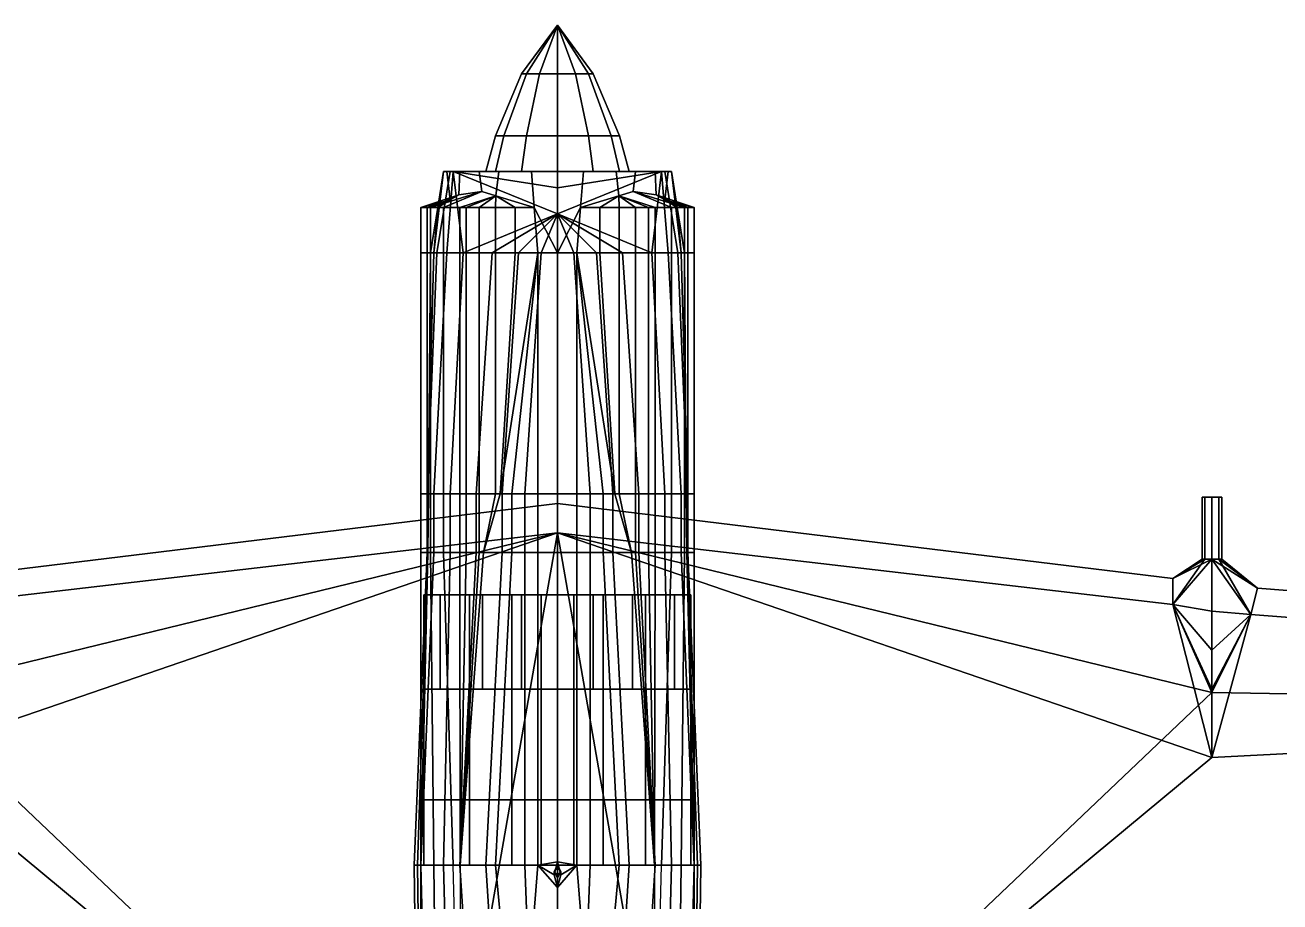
# Model space of a CAD drawing. Header units: millimetres. Extents: x -5.2 to 5.2, y -4.1 to 20.
# Drawn here: x -1.635 to 2.219, y 1.377 to 4.07 of the extents above; entities that cross this region are included whole.
import ezdxf

# ---------------------------------------------------------------- set-up
doc = ezdxf.new("R2010")
doc.units = ezdxf.units.MM
doc.header["$MEASUREMENT"] = 0
for name, color, linetype in [('h2', 6, 'Continuous'), ('propeller', 1, 'Continuous'), ('w1', 5, 'Continuous'), ('w2', 1, 'Continuous')]:
    doc.layers.add(name, color=color, linetype=linetype)

msp = doc.modelspace()

# ---------------------------------------------------------------- linework, layer by layer
for points in [[(-0.35, 3.62, -0.04), (-0.35, 3.62, -0.11), (-0.38, 3.37, -0.1), (-0.3676, 3.51, -0.0268)], [(-0.35, 3.62, -0.11), (-0.33, 3.62, -0.26), (-0.37, 3.37, -0.25), (-0.38, 3.37, -0.1)], [(-0.33, 3.62, -0.26), (-0.32, 3.62, -0.33), (-0.34, 3.37, -0.4), (-0.37, 3.37, -0.25)], [(-0.34, 3.62, 0.02), (-0.35, 3.62, -0.04), (-0.3676, 3.51, -0.0268), (-0.3296, 3.5329, 0.0409)], [(-0.22, 3.62, -0.01), (-0.1905, 3.62, -0.12), (-0.35, 3.62, -0.04), (-0.34, 3.62, 0.02)], [(-0.1905, 3.62, -0.12), (-0.1905, 3.62, -0.12), (-0.35, 3.62, -0.11), (-0.35, 3.62, -0.04)], [(-0.1905, 3.62, -0.12), (-0.11, 3.62, -0.2005), (-0.33, 3.62, -0.26), (-0.35, 3.62, -0.11)], [(-0.32, 3.62, -0.33), (-0.32, 3.62, -0.33), (-0.29, 3.37, -0.55), (-0.34, 3.37, -0.4)], [(-0.3, 3.62, 0.11), (-0.34, 3.62, 0.02), (-0.3296, 3.5329, 0.0409), (-0.3028, 3.549, 0.1015)], [(-0.1905, 3.62, 0.1), (-0.22, 3.62, -0.01), (-0.34, 3.62, 0.02), (-0.3, 3.62, 0.11)], [(-0.33, 3.62, -0.26), (-0.33, 3.62, -0.26), (-0.11, 3.62, -0.2005), (-0.32, 3.62, -0.33)], [(0, 3.62, -0.33), (0, 3.62, -0.33), (0, 3.57, -0.53), (-0.32, 3.62, -0.33)], [(0, 3.57, -0.53), (0, 3.57, -0.53), (0, 3.49, -0.65), (-0.32, 3.62, -0.33)], [(0, 3.49, -0.65), (0, 3.49, -0.65), (-0.29, 3.37, -0.55), (-0.32, 3.62, -0.33)], [(0, 3.62, -0.23), (0, 3.62, -0.23), (0, 3.62, -0.33), (-0.32, 3.62, -0.33)], [(-0.11, 3.62, -0.2005), (-0.11, 3.62, -0.2005), (0, 3.62, -0.23), (-0.32, 3.62, -0.33)], [(-0.24, 3.62, 0.16), (-0.3, 3.62, 0.11), (-0.3028, 3.549, 0.1015), (-0.2327, 3.5592, 0.1673)], [(-0.1905, 3.62, 0.1), (-0.1905, 3.62, 0.1), (-0.3, 3.62, 0.11), (-0.24, 3.62, 0.16)], [(-0.18, 3.62, 0.19), (-0.24, 3.62, 0.16), (-0.2327, 3.5592, 0.1673), (-0.1889, 3.5459, 0.19)], [(-0.11, 3.62, 0.1805), (-0.1905, 3.62, 0.1), (-0.24, 3.62, 0.16), (-0.18, 3.62, 0.19)], [(-0.08, 3.62, 0.21), (-0.18, 3.62, 0.19), (-0.1889, 3.5459, 0.19), (-0.0712, 3.51, 0.2276)], [(-0.08, 3.62, 0.21), (-0.11, 3.62, 0.1805), (-0.11, 3.62, 0.1805), (-0.18, 3.62, 0.19)], [(0, 3.62, 0.21), (-0.11, 3.62, 0.1805), (-0.11, 3.62, 0.1805), (-0.08, 3.62, 0.21)], [(0, 3.62, 0.21), (-0.08, 3.62, 0.21), (-0.0712, 3.51, 0.2276), (0, 3.37, 0.25)], [(-0.3028, 3.549, 0.1015), (-0.3028, 3.549, 0.1015), (-0.42, 3.51, 0.21), (-0.39, 3.51, 0.27)], [(-0.3296, 3.5329, 0.0409), (-0.3296, 3.5329, 0.0409), (-0.42, 3.51, 0.21), (-0.3028, 3.549, 0.1015)], [(-0.2327, 3.5592, 0.1673), (-0.2327, 3.5592, 0.1673), (-0.39, 3.51, 0.27), (-0.35, 3.51, 0.3)], [(-0.2327, 3.5592, 0.1673), (-0.2327, 3.5592, 0.1673), (-0.3028, 3.549, 0.1015), (-0.39, 3.51, 0.27)], [(-0.1889, 3.5459, 0.19), (-0.2327, 3.5592, 0.1673), (-0.35, 3.51, 0.3), (-0.3, 3.51, 0.32)], [(-0.28, 3.51, 0.32), (-0.1889, 3.5459, 0.19), (-0.3, 3.51, 0.32)], [(-0.24, 3.51, 0.31), (-0.1889, 3.5459, 0.19), (-0.28, 3.51, 0.32)], [(-0.19, 3.51, 0.29), (-0.1889, 3.5459, 0.19), (-0.24, 3.51, 0.31)], [(-0.13, 3.51, 0.27), (-0.1889, 3.5459, 0.19), (-0.19, 3.51, 0.29)], [(-0.0712, 3.51, 0.2276), (-0.1889, 3.5459, 0.19), (-0.13, 3.51, 0.27)], [(-0.3296, 3.5329, 0.0409), (-0.3296, 3.5329, 0.0409), (-0.4, 3.51, 0.08), (-0.42, 3.51, 0.14)], [(-0.3296, 3.5329, 0.0409), (-0.3296, 3.5329, 0.0409), (-0.42, 3.51, 0.14), (-0.42, 3.51, 0.21)], [(-0.39, 3.51, 0.27), (-0.42, 3.51, 0.21), (-0.42, 3.37, 0.21), (-0.39, 3.37, 0.27)], [(-0.42, 3.51, 0.21), (-0.42, 3.51, 0.14), (-0.42, 3.37, 0.14), (-0.42, 3.37, 0.21)], [(-0.42, 3.51, 0.14), (-0.4, 3.51, 0.08), (-0.4, 3.37, 0.08), (-0.42, 3.37, 0.14)], [(-0.3296, 3.5329, 0.0409), (-0.3296, 3.5329, 0.0409), (-0.3676, 3.51, -0.0268), (-0.4, 3.51, 0.08)], [(-0.4, 3.51, 0.08), (-0.3676, 3.51, -0.0268), (-0.39, 3.37, -0.01), (-0.4, 3.37, 0.08)], [(-0.35, 3.51, 0.3), (-0.39, 3.51, 0.27), (-0.39, 3.37, 0.27), (-0.35, 3.37, 0.3)], [(-0.3676, 3.51, -0.0268), (-0.3676, 3.51, -0.0268), (-0.38, 3.37, -0.1), (-0.39, 3.37, -0.01)], [(-0.3, 3.51, 0.32), (-0.35, 3.51, 0.3), (-0.35, 3.37, 0.3), (-0.3, 3.37, 0.32)], [(-0.28, 3.51, 0.32), (-0.3, 3.51, 0.32), (-0.3, 3.37, 0.32), (-0.28, 3.37, 0.32)], [(-0.24, 3.51, 0.31), (-0.28, 3.51, 0.32), (-0.28, 3.37, 0.32), (-0.24, 3.37, 0.31)], [(-0.19, 3.51, 0.29), (-0.24, 3.51, 0.31), (-0.24, 3.37, 0.31), (-0.19, 3.37, 0.29)], [(-0.13, 3.51, 0.27), (-0.19, 3.51, 0.29), (-0.19, 3.37, 0.29), (-0.13, 3.37, 0.27)], [(-0.0712, 3.51, 0.2276), (-0.13, 3.51, 0.27), (-0.13, 3.37, 0.27), (-0.06, 3.37, 0.25)], [(-0.0712, 3.51, 0.2276), (-0.0712, 3.51, 0.2276), (-0.06, 3.37, 0.25), (0, 3.37, 0.25)], [(0, 3.49, -0.65), (0, 3.49, -0.65), (-0.2, 3.37, -0.68), (-0.29, 3.37, -0.55)], [(0, 3.49, -0.65), (0, 3.49, -0.65), (-0.12, 3.37, -0.73), (-0.2, 3.37, -0.68)], [(0, 3.49, -0.65), (0, 3.49, -0.65), (-0.05, 3.37, -0.75), (-0.12, 3.37, -0.73)], [(0, 3.49, -0.65), (0, 3.49, -0.65), (0, 3.37, -0.75), (-0.05, 3.37, -0.75)], [(-0.39, 3.37, 0.27), (-0.42, 3.37, 0.21), (-0.42, 2.63, 0.21), (-0.39, 2.63, 0.27)], [(-0.42, 3.37, 0.21), (-0.42, 3.37, 0.14), (-0.42, 2.63, 0.14), (-0.42, 2.63, 0.21)], [(-0.42, 3.37, 0.14), (-0.4, 3.37, 0.08), (-0.4, 2.63, 0.08), (-0.42, 2.63, 0.14)], [(-0.39, 3.37, -0.01), (-0.38, 3.37, -0.1), (-0.4, 2.63, -0.01), (-0.3957, 2.63, 0.0414)], [(-0.38, 3.37, -0.1), (-0.37, 3.37, -0.25), (-0.4, 2.63, -0.25), (-0.4, 2.63, -0.01)], [(-0.37, 3.37, -0.25), (-0.34, 3.37, -0.4), (-0.38, 2.63, -0.43), (-0.4, 2.63, -0.25)], [(-0.4, 3.37, 0.08), (-0.39, 3.37, -0.01), (-0.3957, 2.63, 0.0414), (-0.4, 2.63, 0.08)], [(-0.35, 3.37, 0.3), (-0.39, 3.37, 0.27), (-0.39, 2.63, 0.27), (-0.35, 2.63, 0.3)], [(-0.34, 3.37, -0.4), (-0.29, 3.37, -0.55), (-0.33, 2.63, -0.6), (-0.38, 2.63, -0.43)], [(-0.3, 3.37, 0.32), (-0.35, 3.37, 0.3), (-0.35, 2.63, 0.3), (-0.3, 2.63, 0.32)], [(-0.29, 3.37, -0.55), (-0.2, 3.37, -0.68), (-0.25, 2.63, -0.72), (-0.33, 2.63, -0.6)], [(-0.28, 3.37, 0.32), (-0.3, 3.37, 0.32), (-0.3, 2.63, 0.32), (-0.28, 2.63, 0.32)], [(-0.24, 3.37, 0.31), (-0.28, 3.37, 0.32), (-0.28, 2.63, 0.32), (-0.24, 2.63, 0.31)], [(-0.2, 3.37, -0.68), (-0.12, 3.37, -0.73), (-0.17, 2.63, -0.79), (-0.25, 2.63, -0.72)], [(-0.19, 3.37, 0.29), (-0.24, 3.37, 0.31), (-0.24, 2.63, 0.31), (-0.19, 2.63, 0.29)], [(-0.13, 3.37, 0.27), (-0.19, 3.37, 0.29), (-0.19, 2.63, 0.29), (-0.1764, 2.63, 0.2855)], [(-0.06, 3.37, 0.25), (-0.06, 3.37, 0.25), (-0.1764, 2.63, 0.2855), (-0.14, 2.63, 0.3)], [(-0.06, 3.37, 0.25), (-0.13, 3.37, 0.27), (-0.1764, 2.63, 0.2855)], [(-0.12, 3.37, -0.73), (-0.05, 3.37, -0.75), (-0.1, 2.63, -0.82), (-0.17, 2.63, -0.79)], [(-0.06, 3.37, 0.25), (-0.06, 3.37, 0.25), (-0.14, 2.63, 0.3), (-0.06, 2.63, 0.31)], [(-0.05, 3.37, -0.75), (0, 3.37, -0.75), (0, 2.63, -0.83), (-0.1, 2.63, -0.82)], [(0, 3.37, 0.25), (-0.06, 3.37, 0.25), (-0.06, 2.63, 0.31), (0, 2.63, 0.31)], [(-0.39, 2.63, 0.27), (-0.42, 2.63, 0.21), (-0.42, 2.45, 0.21), (-0.39, 2.45, 0.27)], [(-0.42, 2.63, 0.21), (-0.42, 2.63, 0.14), (-0.42, 2.45, 0.14), (-0.42, 2.45, 0.21)], [(-0.42, 2.63, 0.14), (-0.4, 2.63, 0.08), (-0.4, 2.45, 0.08), (-0.42, 2.45, 0.14)], [(-0.4, 2.63, -0.25), (-0.38, 2.63, -0.43), (-0.38, 2.45, -0.39), (-0.4, 2.45, -0.21)], [(-0.3957, 2.63, 0.0414), (-0.4, 2.63, -0.01), (-0.4, 2.45, 0.03), (-0.3976, 2.45, 0.0586)], [(-0.4, 2.63, -0.01), (-0.4, 2.63, -0.25), (-0.4, 2.45, -0.21), (-0.4, 2.45, 0.03)], [(-0.4, 2.63, 0.08), (-0.3957, 2.63, 0.0414), (-0.3976, 2.45, 0.0586), (-0.4, 2.45, 0.08)], [(-0.35, 2.63, 0.3), (-0.39, 2.63, 0.27), (-0.39, 2.45, 0.27), (-0.35, 2.45, 0.3)], [(-0.38, 2.63, -0.43), (-0.33, 2.63, -0.6), (-0.33, 2.45, -0.56), (-0.38, 2.45, -0.39)], [(-0.3, 2.63, 0.32), (-0.35, 2.63, 0.3), (-0.35, 2.45, 0.3), (-0.3, 2.45, 0.32)], [(-0.33, 2.63, -0.6), (-0.25, 2.63, -0.72), (-0.25, 2.45, -0.68), (-0.33, 2.45, -0.56)], [(-0.28, 2.63, 0.32), (-0.3, 2.63, 0.32), (-0.3, 2.45, 0.32), (-0.28, 2.45, 0.32)], [(-0.24, 2.63, 0.31), (-0.28, 2.63, 0.32), (-0.28, 2.45, 0.32), (-0.24, 2.45, 0.31)], [(-0.25, 2.63, -0.72), (-0.17, 2.63, -0.79), (-0.17, 2.45, -0.75), (-0.25, 2.45, -0.68)], [(-0.19, 2.63, 0.29), (-0.24, 2.63, 0.31), (-0.24, 2.45, 0.31), (-0.2275, 2.45, 0.305)], [(-0.14, 2.63, 0.3), (-0.1764, 2.63, 0.2855), (-0.2275, 2.45, 0.305), (-0.14, 2.45, 0.34)], [(-0.1764, 2.63, 0.2855), (-0.19, 2.63, 0.29), (-0.2275, 2.45, 0.305)], [(-0.17, 2.63, -0.79), (-0.1, 2.63, -0.82), (-0.1, 2.45, -0.78), (-0.17, 2.45, -0.75)], [(-0.06, 2.63, 0.31), (-0.14, 2.63, 0.3), (-0.14, 2.45, 0.34), (-0.06, 2.45, 0.35)], [(-0.1, 2.63, -0.82), (0, 2.63, -0.83), (0, 2.45, -0.79), (-0.1, 2.45, -0.78)], [(0, 2.63, 0.31), (-0.06, 2.63, 0.31), (-0.06, 2.45, 0.35), (0, 2.45, 0.35)], [(-0.4, 2.45, -0.21), (-0.38, 2.45, -0.39), (-0.42, 1.49, -0.33), (-0.44, 1.49, -0.19)], [(-0.3976, 2.45, 0.0586), (-0.4, 2.45, 0.03), (-0.44, 1.49, -0.01), (-0.43, 1.49, 0.11)], [(-0.4, 2.45, 0.03), (-0.4, 2.45, -0.21), (-0.44, 1.49, -0.19), (-0.44, 1.49, -0.01)], [(-0.3976, 2.45, 0.0586), (-0.3976, 2.45, 0.0586), (-0.43, 1.49, 0.11), (-0.42, 1.49, 0.14)], [(-0.38, 2.45, -0.39), (-0.33, 2.45, -0.56), (-0.35, 1.49, -0.61), (-0.42, 1.49, -0.33)], [(-0.39, 2.45, 0.27), (-0.42, 2.45, 0.21), (-0.42, 1.49, 0.14), (-0.38, 1.49, 0.25)], [(-0.42, 2.45, 0.21), (-0.42, 2.45, 0.14), (-0.42, 1.49, 0.14)], [(-0.42, 2.45, 0.14), (-0.4, 2.45, 0.08), (-0.42, 1.49, 0.14)], [(-0.4, 2.45, 0.08), (-0.3976, 2.45, 0.0586), (-0.42, 1.49, 0.14)], [(-0.35, 2.45, 0.3), (-0.39, 2.45, 0.27), (-0.38, 1.49, 0.25), (-0.32, 1.49, 0.31)], [(-0.33, 2.45, -0.56), (-0.25, 2.45, -0.68), (-0.3, 1.49, -0.72), (-0.35, 1.49, -0.61)], [(-0.3, 2.45, 0.32), (-0.35, 2.45, 0.3), (-0.32, 1.49, 0.31), (-0.2983, 1.49, 0.32)], [(-0.25, 2.45, -0.68), (-0.17, 2.45, -0.75), (-0.22, 1.49, -0.83), (-0.3, 1.49, -0.72)], [(-0.28, 2.45, 0.32), (-0.3, 2.45, 0.32), (-0.2983, 1.49, 0.32)], [(-0.14, 2.45, 0.34), (-0.2275, 2.45, 0.305), (-0.2983, 1.49, 0.32), (-0.19, 1.49, 0.37)], [(-0.24, 2.45, 0.31), (-0.28, 2.45, 0.32), (-0.2983, 1.49, 0.32)], [(-0.2275, 2.45, 0.305), (-0.24, 2.45, 0.31), (-0.2983, 1.49, 0.32)], [(-0.17, 2.45, -0.75), (-0.1, 2.45, -0.78), (-0.1, 1.49, -0.92), (-0.22, 1.49, -0.83)], [(-0.06, 2.45, 0.35), (-0.14, 2.45, 0.34), (-0.19, 1.49, 0.37), (-0.06, 1.49, 0.4)], [(-0.1, 2.45, -0.78), (0, 2.45, -0.79), (0, 1.49, -0.94), (-0.1, 1.49, -0.92)], [(0, 2.45, 0.35), (-0.06, 2.45, 0.35), (-0.06, 1.49, 0.4), (0, 1.4997, 0.3995)], [(-0.36, 2.32, -0.92), (-0.23, 2.32, -0.97), (-0.27, 2.32, -1.01), (-0.41, 2.32, -0.95)], [(-0.36, 2.32, -0.68), (-0.36, 2.32, -0.92), (-0.41, 2.32, -0.95), (-0.41, 2.32, -0.68)], [(-0.41, 2.32, -0.68), (-0.41, 2.32, -0.95), (-0.41, 1.49, -0.95), (-0.41, 1.49, -0.68)], [(-0.41, 2.32, -0.95), (-0.41, 2.03, -0.98), (-0.41, 1.69, -0.97), (-0.41, 1.49, -0.95)], [(-0.41, 2.32, -0.95), (-0.27, 2.32, -1.01), (-0.27, 2.03, -1.04), (-0.41, 2.03, -0.98)], [(-0.36, 2.03, -0.95), (-0.23, 2.03, -1), (-0.23, 2.32, -0.97), (-0.36, 2.32, -0.92)], [(-0.36, 2.03, -0.71), (-0.36, 2.03, -0.95), (-0.36, 2.32, -0.92), (-0.36, 2.32, -0.68)], [(-0.23, 2.32, -0.97), (-0.11, 2.32, -1), (-0.14, 2.32, -1.04), (-0.27, 2.32, -1.01)], [(-0.27, 2.32, -1.01), (-0.14, 2.32, -1.04), (-0.14, 2.03, -1.07), (-0.27, 2.03, -1.04)], [(-0.23, 2.03, -1), (-0.11, 2.03, -1.03), (-0.11, 2.32, -1), (-0.23, 2.32, -0.97)], [(-0.11, 2.32, -1), (-0.11, 2.32, -1), (-0.05, 2.32, -1.05), (-0.14, 2.32, -1.04)], [(-0.14, 2.32, -1.04), (-0.05, 2.32, -1.05), (-0.05, 2.03, -1.08), (-0.14, 2.03, -1.07)], [(-0.11, 2.32, -1), (0, 2.32, -1), (0, 2.32, -1.05), (-0.05, 2.32, -1.05)], [(-0.11, 2.03, -1.03), (0, 2.03, -1.03), (0, 2.32, -1), (-0.11, 2.32, -1)], [(-0.05, 2.32, -1.05), (0, 2.32, -1.05), (0, 2.03, -1.08), (-0.05, 2.03, -1.08)], [(-0.41, 2.03, -0.98), (-0.27, 2.03, -1.04), (-0.27, 1.69, -1.03), (-0.41, 1.69, -0.97)], [(0, 2.03, -0.79), (-0.23, 2.03, -1), (-0.36, 2.03, -0.95), (-0.36, 2.03, -0.71)], [(-0.27, 2.03, -1.04), (-0.14, 2.03, -1.07), (-0.14, 1.69, -1.06), (-0.27, 1.69, -1.03)], [(0, 2.03, -1.03), (-0.11, 2.03, -1.03), (-0.23, 2.03, -1), (0, 2.03, -0.79)], [(-0.14, 2.03, -1.07), (-0.05, 2.03, -1.08), (-0.05, 1.69, -1.07), (-0.14, 1.69, -1.06)], [(-0.05, 2.03, -1.08), (0, 2.03, -1.08), (0, 1.69, -1.07), (-0.05, 1.69, -1.07)], [(-0.41, 1.69, -0.97), (-0.27, 1.69, -1.03), (-0.27, 1.49, -1.01), (-0.41, 1.49, -0.95)], [(-0.27, 1.69, -1.03), (-0.14, 1.69, -1.06), (-0.14, 1.49, -1.04), (-0.27, 1.49, -1.01)], [(-0.14, 1.69, -1.06), (-0.05, 1.69, -1.07), (-0.05, 1.49, -1.05), (-0.14, 1.49, -1.04)], [(-0.05, 1.69, -1.07), (0, 1.69, -1.07), (0, 1.49, -1.05), (-0.05, 1.49, -1.05)], [(-0.43, 1.49, 0.11), (-0.44, 1.49, -0.01), (-0.43, 0.71, -0.01), (-0.42, 0.71, 0.11)], [(-0.44, 1.49, -0.19), (-0.42, 1.49, -0.33), (-0.4, 0.71, -0.42), (-0.43, 0.71, -0.16)], [(-0.44, 1.49, -0.01), (-0.44, 1.49, -0.19), (-0.43, 0.71, -0.16), (-0.43, 0.71, -0.01)], [(-0.42, 1.49, 0.14), (-0.43, 1.49, 0.11), (-0.42, 0.71, 0.11)], [(-0.42, 1.49, -0.33), (-0.35, 1.49, -0.61), (-0.33, 0.71, -0.64), (-0.4, 0.71, -0.42)], [(-0.38, 1.49, 0.25), (-0.42, 1.49, 0.14), (-0.42, 0.71, 0.11), (-0.37, 0.71, 0.25)], [(-0.41, 1.49, -0.68), (-0.41, 1.49, -0.95), (-0.27, 1.49, -1.01), (0, 1.49, -0.78)], [(-0.32, 1.49, 0.31), (-0.38, 1.49, 0.25), (-0.37, 0.71, 0.25), (-0.3, 0.71, 0.34)], [(-0.35, 1.49, -0.61), (-0.3, 1.49, -0.72), (-0.25, 0.71, -0.78), (-0.33, 0.71, -0.64)], [(-0.3, 1.49, -0.72), (-0.22, 1.49, -0.83), (-0.17, 0.71, -0.87), (-0.25, 0.71, -0.78)], [(-0.19, 1.49, 0.37), (-0.2983, 1.49, 0.32), (-0.3, 0.71, 0.34), (-0.12, 0.74, 0.45)], [(0, 1.49, -0.78), (-0.27, 1.49, -1.01), (-0.14, 1.49, -1.04), (-0.05, 1.49, -1.05)], [(-0.22, 1.49, -0.83), (-0.1, 1.49, -0.92), (-0.07, 0.71, -0.93), (-0.17, 0.71, -0.87)], [(-0.06, 1.49, 0.4), (-0.19, 1.49, 0.37), (-0.12, 0.74, 0.45)], [(0, 1.4212, 0.4046), (-0.06, 1.49, 0.4), (-0.12, 0.74, 0.45), (0, 0.74, 0.45)], [(-0.1, 1.49, -0.92), (0, 1.49, -0.94), (0, 0.71, -0.94), (-0.07, 0.71, -0.93)], [(0, 1.4997, 0.3995), (-0.06, 1.49, 0.4), (-0.01, 1.46, 0.402)], [(-0.06, 1.49, 0.4), (0, 1.4212, 0.4046), (-0.01, 1.46, 0.402)], [(0, 1.49, -0.78), (-0.05, 1.49, -1.05), (0, 1.49, -1.05)], [(0, 1.4997, 0.3995), (-0.01, 1.46, 0.402), (-0.01, 1.47, 1.27), (0, 1.49, 1.27)], [(0, 1.49, 1.27), (-0.01, 1.47, 1.27), (0, 1.48, 1.28)], [(0, 1.48, 1.28), (-0.01, 1.47, 1.27), (0, 1.46, 1.28)], [(-0.01, 1.46, 0.402), (0, 1.4212, 0.4046), (0, 1.45, 1.27), (-0.01, 1.47, 1.27)], [(0, 1.46, 1.28), (-0.01, 1.47, 1.27), (0, 1.45, 1.27)]]:
    msp.add_3dface(points)
at = {"layer": 'h2'}
for points in [[(0, 3.49, -0.65), (0, 3.49, -0.65), (0.29, 3.37, -0.55), (0.32, 3.62, -0.33)], [(0, 3.57, -0.53), (0, 3.57, -0.53), (0, 3.49, -0.65), (0.32, 3.62, -0.33)], [(0.11, 3.62, -0.2005), (0.11, 3.62, -0.2005), (0, 3.62, -0.23), (0.32, 3.62, -0.33)], [(0, 3.62, -0.23), (0, 3.62, -0.23), (0, 3.62, -0.33), (0.32, 3.62, -0.33)], [(0, 3.62, -0.33), (0, 3.62, -0.33), (0, 3.57, -0.53), (0.32, 3.62, -0.33)], [(0, 3.62, 0.21), (0.11, 3.62, 0.1805), (0.11, 3.62, 0.1805), (0.08, 3.62, 0.21)], [(0, 3.62, 0.21), (0.08, 3.62, 0.21), (0.0712, 3.51, 0.2276), (0, 3.37, 0.25)], [(0.08, 3.62, 0.21), (0.18, 3.62, 0.19), (0.1889, 3.5459, 0.19), (0.0712, 3.51, 0.2276)], [(0.08, 3.62, 0.21), (0.11, 3.62, 0.1805), (0.11, 3.62, 0.1805), (0.18, 3.62, 0.19)], [(0.33, 3.62, -0.26), (0.33, 3.62, -0.26), (0.11, 3.62, -0.2005), (0.32, 3.62, -0.33)], [(0.1905, 3.62, -0.12), (0.11, 3.62, -0.2005), (0.33, 3.62, -0.26), (0.35, 3.62, -0.11)], [(0.11, 3.62, 0.1805), (0.1905, 3.62, 0.1), (0.24, 3.62, 0.16), (0.18, 3.62, 0.19)], [(0.18, 3.62, 0.19), (0.24, 3.62, 0.16), (0.2327, 3.5592, 0.1673), (0.1889, 3.5459, 0.19)], [(0.1905, 3.62, -0.12), (0.1905, 3.62, -0.12), (0.35, 3.62, -0.11), (0.35, 3.62, -0.04)], [(0.22, 3.62, -0.01), (0.1905, 3.62, -0.12), (0.35, 3.62, -0.04), (0.34, 3.62, 0.02)], [(0.1905, 3.62, 0.1), (0.22, 3.62, -0.01), (0.34, 3.62, 0.02), (0.3, 3.62, 0.11)], [(0.1905, 3.62, 0.1), (0.1905, 3.62, 0.1), (0.3, 3.62, 0.11), (0.24, 3.62, 0.16)], [(0.24, 3.62, 0.16), (0.3, 3.62, 0.11), (0.3028, 3.549, 0.1015), (0.2327, 3.5592, 0.1673)], [(0.32, 3.62, -0.33), (0.32, 3.62, -0.33), (0.29, 3.37, -0.55), (0.34, 3.37, -0.4)], [(0.3, 3.62, 0.11), (0.34, 3.62, 0.02), (0.3296, 3.5329, 0.0409), (0.3028, 3.549, 0.1015)], [(0.33, 3.62, -0.26), (0.32, 3.62, -0.33), (0.34, 3.37, -0.4), (0.37, 3.37, -0.25)], [(0.34, 3.62, 0.02), (0.35, 3.62, -0.04), (0.3676, 3.51, -0.0268), (0.3296, 3.5329, 0.0409)], [(0.35, 3.62, -0.11), (0.33, 3.62, -0.26), (0.37, 3.37, -0.25), (0.38, 3.37, -0.1)], [(0.35, 3.62, -0.04), (0.35, 3.62, -0.11), (0.38, 3.37, -0.1), (0.3676, 3.51, -0.0268)], [(0.0712, 3.51, 0.2276), (0.1889, 3.5459, 0.19), (0.13, 3.51, 0.27)], [(0.13, 3.51, 0.27), (0.1889, 3.5459, 0.19), (0.19, 3.51, 0.29)], [(0.1889, 3.5459, 0.19), (0.2327, 3.5592, 0.1673), (0.35, 3.51, 0.3), (0.3, 3.51, 0.32)], [(0.28, 3.51, 0.32), (0.1889, 3.5459, 0.19), (0.3, 3.51, 0.32)], [(0.24, 3.51, 0.31), (0.1889, 3.5459, 0.19), (0.28, 3.51, 0.32)], [(0.19, 3.51, 0.29), (0.1889, 3.5459, 0.19), (0.24, 3.51, 0.31)], [(0.2327, 3.5592, 0.1673), (0.2327, 3.5592, 0.1673), (0.3028, 3.549, 0.1015), (0.39, 3.51, 0.27)], [(0.2327, 3.5592, 0.1673), (0.2327, 3.5592, 0.1673), (0.39, 3.51, 0.27), (0.35, 3.51, 0.3)], [(0.3296, 3.5329, 0.0409), (0.3296, 3.5329, 0.0409), (0.42, 3.51, 0.21), (0.3028, 3.549, 0.1015)], [(0.3028, 3.549, 0.1015), (0.3028, 3.549, 0.1015), (0.42, 3.51, 0.21), (0.39, 3.51, 0.27)], [(0.0712, 3.51, 0.2276), (0.0712, 3.51, 0.2276), (0.06, 3.37, 0.25), (0, 3.37, 0.25)], [(0.0712, 3.51, 0.2276), (0.13, 3.51, 0.27), (0.13, 3.37, 0.27), (0.06, 3.37, 0.25)], [(0.13, 3.51, 0.27), (0.19, 3.51, 0.29), (0.19, 3.37, 0.29), (0.13, 3.37, 0.27)], [(0.19, 3.51, 0.29), (0.24, 3.51, 0.31), (0.24, 3.37, 0.31), (0.19, 3.37, 0.29)], [(0.24, 3.51, 0.31), (0.28, 3.51, 0.32), (0.28, 3.37, 0.32), (0.24, 3.37, 0.31)], [(0.28, 3.51, 0.32), (0.3, 3.51, 0.32), (0.3, 3.37, 0.32), (0.28, 3.37, 0.32)], [(0.3, 3.51, 0.32), (0.35, 3.51, 0.3), (0.35, 3.37, 0.3), (0.3, 3.37, 0.32)], [(0.3296, 3.5329, 0.0409), (0.3296, 3.5329, 0.0409), (0.42, 3.51, 0.14), (0.42, 3.51, 0.21)], [(0.3296, 3.5329, 0.0409), (0.3296, 3.5329, 0.0409), (0.4, 3.51, 0.08), (0.42, 3.51, 0.14)], [(0.3296, 3.5329, 0.0409), (0.3296, 3.5329, 0.0409), (0.3676, 3.51, -0.0268), (0.4, 3.51, 0.08)], [(0.35, 3.51, 0.3), (0.39, 3.51, 0.27), (0.39, 3.37, 0.27), (0.35, 3.37, 0.3)], [(0.3676, 3.51, -0.0268), (0.3676, 3.51, -0.0268), (0.38, 3.37, -0.1), (0.39, 3.37, -0.01)], [(0.4, 3.51, 0.08), (0.3676, 3.51, -0.0268), (0.39, 3.37, -0.01), (0.4, 3.37, 0.08)], [(0.39, 3.51, 0.27), (0.42, 3.51, 0.21), (0.42, 3.37, 0.21), (0.39, 3.37, 0.27)], [(0.42, 3.51, 0.14), (0.4, 3.51, 0.08), (0.4, 3.37, 0.08), (0.42, 3.37, 0.14)], [(0.42, 3.51, 0.21), (0.42, 3.51, 0.14), (0.42, 3.37, 0.14), (0.42, 3.37, 0.21)], [(0, 3.49, -0.65), (0, 3.49, -0.65), (0.2, 3.37, -0.68), (0.29, 3.37, -0.55)], [(0, 3.49, -0.65), (0, 3.49, -0.65), (0.12, 3.37, -0.73), (0.2, 3.37, -0.68)], [(0, 3.49, -0.65), (0, 3.49, -0.65), (0.05, 3.37, -0.75), (0.12, 3.37, -0.73)], [(0, 3.49, -0.65), (0, 3.49, -0.65), (0, 3.37, -0.75), (0.05, 3.37, -0.75)], [(0.05, 3.37, -0.75), (0, 3.37, -0.75), (0, 2.63, -0.83), (0.1, 2.63, -0.82)], [(0, 3.37, 0.25), (0.06, 3.37, 0.25), (0.06, 2.63, 0.31), (0, 2.63, 0.31)], [(0.12, 3.37, -0.73), (0.05, 3.37, -0.75), (0.1, 2.63, -0.82), (0.17, 2.63, -0.79)], [(0.06, 3.37, 0.25), (0.13, 3.37, 0.27), (0.1764, 2.63, 0.2855)], [(0.06, 3.37, 0.25), (0.06, 3.37, 0.25), (0.1764, 2.63, 0.2855), (0.14, 2.63, 0.3)], [(0.06, 3.37, 0.25), (0.06, 3.37, 0.25), (0.14, 2.63, 0.3), (0.06, 2.63, 0.31)], [(0.2, 3.37, -0.68), (0.12, 3.37, -0.73), (0.17, 2.63, -0.79), (0.25, 2.63, -0.72)], [(0.13, 3.37, 0.27), (0.19, 3.37, 0.29), (0.19, 2.63, 0.29), (0.1764, 2.63, 0.2855)], [(0.19, 3.37, 0.29), (0.24, 3.37, 0.31), (0.24, 2.63, 0.31), (0.19, 2.63, 0.29)], [(0.29, 3.37, -0.55), (0.2, 3.37, -0.68), (0.25, 2.63, -0.72), (0.33, 2.63, -0.6)], [(0.24, 3.37, 0.31), (0.28, 3.37, 0.32), (0.28, 2.63, 0.32), (0.24, 2.63, 0.31)], [(0.28, 3.37, 0.32), (0.3, 3.37, 0.32), (0.3, 2.63, 0.32), (0.28, 2.63, 0.32)], [(0.34, 3.37, -0.4), (0.29, 3.37, -0.55), (0.33, 2.63, -0.6), (0.38, 2.63, -0.43)], [(0.3, 3.37, 0.32), (0.35, 3.37, 0.3), (0.35, 2.63, 0.3), (0.3, 2.63, 0.32)], [(0.37, 3.37, -0.25), (0.34, 3.37, -0.4), (0.38, 2.63, -0.43), (0.4, 2.63, -0.25)], [(0.35, 3.37, 0.3), (0.39, 3.37, 0.27), (0.39, 2.63, 0.27), (0.35, 2.63, 0.3)], [(0.38, 3.37, -0.1), (0.37, 3.37, -0.25), (0.4, 2.63, -0.25), (0.4, 2.63, -0.01)], [(0.39, 3.37, -0.01), (0.38, 3.37, -0.1), (0.4, 2.63, -0.01), (0.3957, 2.63, 0.0414)], [(0.4, 3.37, 0.08), (0.39, 3.37, -0.01), (0.3957, 2.63, 0.0414), (0.4, 2.63, 0.08)], [(0.39, 3.37, 0.27), (0.42, 3.37, 0.21), (0.42, 2.63, 0.21), (0.39, 2.63, 0.27)], [(0.42, 3.37, 0.14), (0.4, 3.37, 0.08), (0.4, 2.63, 0.08), (0.42, 2.63, 0.14)], [(0.42, 3.37, 0.21), (0.42, 3.37, 0.14), (0.42, 2.63, 0.14), (0.42, 2.63, 0.21)], [(0.1, 2.63, -0.82), (0, 2.63, -0.83), (0, 2.45, -0.79), (0.1, 2.45, -0.78)], [(0, 2.63, 0.31), (0.06, 2.63, 0.31), (0.06, 2.45, 0.35), (0, 2.45, 0.35)], [(0.06, 2.63, 0.31), (0.14, 2.63, 0.3), (0.14, 2.45, 0.34), (0.06, 2.45, 0.35)], [(0.17, 2.63, -0.79), (0.1, 2.63, -0.82), (0.1, 2.45, -0.78), (0.17, 2.45, -0.75)], [(0.14, 2.63, 0.3), (0.1764, 2.63, 0.2855), (0.2275, 2.45, 0.305), (0.14, 2.45, 0.34)], [(0.25, 2.63, -0.72), (0.17, 2.63, -0.79), (0.17, 2.45, -0.75), (0.25, 2.45, -0.68)], [(0.1764, 2.63, 0.2855), (0.19, 2.63, 0.29), (0.2275, 2.45, 0.305)], [(0.19, 2.63, 0.29), (0.24, 2.63, 0.31), (0.24, 2.45, 0.31), (0.2275, 2.45, 0.305)], [(0.24, 2.63, 0.31), (0.28, 2.63, 0.32), (0.28, 2.45, 0.32), (0.24, 2.45, 0.31)], [(0.33, 2.63, -0.6), (0.25, 2.63, -0.72), (0.25, 2.45, -0.68), (0.33, 2.45, -0.56)], [(0.28, 2.63, 0.32), (0.3, 2.63, 0.32), (0.3, 2.45, 0.32), (0.28, 2.45, 0.32)], [(0.3, 2.63, 0.32), (0.35, 2.63, 0.3), (0.35, 2.45, 0.3), (0.3, 2.45, 0.32)], [(0.38, 2.63, -0.43), (0.33, 2.63, -0.6), (0.33, 2.45, -0.56), (0.38, 2.45, -0.39)], [(0.35, 2.63, 0.3), (0.39, 2.63, 0.27), (0.39, 2.45, 0.27), (0.35, 2.45, 0.3)], [(0.4, 2.63, -0.25), (0.38, 2.63, -0.43), (0.38, 2.45, -0.39), (0.4, 2.45, -0.21)], [(0.39, 2.63, 0.27), (0.42, 2.63, 0.21), (0.42, 2.45, 0.21), (0.39, 2.45, 0.27)], [(0.4, 2.63, 0.08), (0.3957, 2.63, 0.0414), (0.3976, 2.45, 0.0586), (0.4, 2.45, 0.08)], [(0.3957, 2.63, 0.0414), (0.4, 2.63, -0.01), (0.4, 2.45, 0.03), (0.3976, 2.45, 0.0586)], [(0.4, 2.63, -0.01), (0.4, 2.63, -0.25), (0.4, 2.45, -0.21), (0.4, 2.45, 0.03)], [(0.42, 2.63, 0.14), (0.4, 2.63, 0.08), (0.4, 2.45, 0.08), (0.42, 2.45, 0.14)], [(0.42, 2.63, 0.21), (0.42, 2.63, 0.14), (0.42, 2.45, 0.14), (0.42, 2.45, 0.21)], [(0.1, 2.45, -0.78), (0, 2.45, -0.79), (0, 1.49, -0.94), (0.1, 1.49, -0.92)], [(0, 2.45, 0.35), (0.06, 2.45, 0.35), (0.06, 1.49, 0.4), (0, 1.4997, 0.3995)], [(0.06, 2.45, 0.35), (0.14, 2.45, 0.34), (0.19, 1.49, 0.37), (0.06, 1.49, 0.4)], [(0.17, 2.45, -0.75), (0.1, 2.45, -0.78), (0.1, 1.49, -0.92), (0.22, 1.49, -0.83)], [(0.14, 2.45, 0.34), (0.2275, 2.45, 0.305), (0.2983, 1.49, 0.32), (0.19, 1.49, 0.37)], [(0.25, 2.45, -0.68), (0.17, 2.45, -0.75), (0.22, 1.49, -0.83), (0.3, 1.49, -0.72)], [(0.2275, 2.45, 0.305), (0.24, 2.45, 0.31), (0.2983, 1.49, 0.32)], [(0.24, 2.45, 0.31), (0.28, 2.45, 0.32), (0.2983, 1.49, 0.32)], [(0.33, 2.45, -0.56), (0.25, 2.45, -0.68), (0.3, 1.49, -0.72), (0.35, 1.49, -0.61)], [(0.28, 2.45, 0.32), (0.3, 2.45, 0.32), (0.2983, 1.49, 0.32)], [(0.3, 2.45, 0.32), (0.35, 2.45, 0.3), (0.32, 1.49, 0.31), (0.2983, 1.49, 0.32)], [(0.35, 2.45, 0.3), (0.39, 2.45, 0.27), (0.38, 1.49, 0.25), (0.32, 1.49, 0.31)], [(0.38, 2.45, -0.39), (0.33, 2.45, -0.56), (0.35, 1.49, -0.61), (0.42, 1.49, -0.33)], [(0.4, 2.45, -0.21), (0.38, 2.45, -0.39), (0.42, 1.49, -0.33), (0.44, 1.49, -0.19)], [(0.39, 2.45, 0.27), (0.42, 2.45, 0.21), (0.42, 1.49, 0.14), (0.38, 1.49, 0.25)], [(0.4, 2.45, 0.08), (0.3976, 2.45, 0.0586), (0.42, 1.49, 0.14)], [(0.3976, 2.45, 0.0586), (0.3976, 2.45, 0.0586), (0.43, 1.49, 0.11), (0.42, 1.49, 0.14)], [(0.3976, 2.45, 0.0586), (0.4, 2.45, 0.03), (0.44, 1.49, -0.01), (0.43, 1.49, 0.11)], [(0.4, 2.45, 0.03), (0.4, 2.45, -0.21), (0.44, 1.49, -0.19), (0.44, 1.49, -0.01)], [(0.42, 2.45, 0.14), (0.4, 2.45, 0.08), (0.42, 1.49, 0.14)], [(0.42, 2.45, 0.21), (0.42, 2.45, 0.14), (0.42, 1.49, 0.14)], [(0.11, 2.03, -1.03), (0, 2.03, -1.03), (0, 2.32, -1), (0.11, 2.32, -1)], [(0.05, 2.32, -1.05), (0, 2.32, -1.05), (0, 2.03, -1.08), (0.05, 2.03, -1.08)], [(0.11, 2.32, -1), (0, 2.32, -1), (0, 2.32, -1.05), (0.05, 2.32, -1.05)], [(0.14, 2.32, -1.04), (0.05, 2.32, -1.05), (0.05, 2.03, -1.08), (0.14, 2.03, -1.07)], [(0.11, 2.32, -1), (0.11, 2.32, -1), (0.05, 2.32, -1.05), (0.14, 2.32, -1.04)], [(0.23, 2.32, -0.97), (0.11, 2.32, -1), (0.14, 2.32, -1.04), (0.27, 2.32, -1.01)], [(0.23, 2.03, -1), (0.11, 2.03, -1.03), (0.11, 2.32, -1), (0.23, 2.32, -0.97)], [(0.27, 2.32, -1.01), (0.14, 2.32, -1.04), (0.14, 2.03, -1.07), (0.27, 2.03, -1.04)], [(0.36, 2.03, -0.95), (0.23, 2.03, -1), (0.23, 2.32, -0.97), (0.36, 2.32, -0.92)], [(0.36, 2.32, -0.92), (0.23, 2.32, -0.97), (0.27, 2.32, -1.01), (0.41, 2.32, -0.95)], [(0.41, 2.32, -0.95), (0.27, 2.32, -1.01), (0.27, 2.03, -1.04), (0.41, 2.03, -0.98)], [(0.36, 2.03, -0.71), (0.36, 2.03, -0.95), (0.36, 2.32, -0.92), (0.36, 2.32, -0.68)], [(0.36, 2.32, -0.68), (0.36, 2.32, -0.92), (0.41, 2.32, -0.95), (0.41, 2.32, -0.68)], [(0.41, 2.32, -0.95), (0.41, 2.03, -0.98), (0.41, 1.69, -0.97), (0.41, 1.49, -0.95)], [(0.41, 2.32, -0.68), (0.41, 2.32, -0.95), (0.41, 1.49, -0.95), (0.41, 1.49, -0.68)], [(0, 2.03, -0.79), (0.23, 2.03, -1), (0.36, 2.03, -0.95), (0.36, 2.03, -0.71)], [(0, 2.03, -1.03), (0.11, 2.03, -1.03), (0.23, 2.03, -1), (0, 2.03, -0.79)], [(0.05, 2.03, -1.08), (0, 2.03, -1.08), (0, 1.69, -1.07), (0.05, 1.69, -1.07)], [(0.14, 2.03, -1.07), (0.05, 2.03, -1.08), (0.05, 1.69, -1.07), (0.14, 1.69, -1.06)], [(0.27, 2.03, -1.04), (0.14, 2.03, -1.07), (0.14, 1.69, -1.06), (0.27, 1.69, -1.03)], [(0.41, 2.03, -0.98), (0.27, 2.03, -1.04), (0.27, 1.69, -1.03), (0.41, 1.69, -0.97)], [(0.05, 1.69, -1.07), (0, 1.69, -1.07), (0, 1.49, -1.05), (0.05, 1.49, -1.05)], [(0.14, 1.69, -1.06), (0.05, 1.69, -1.07), (0.05, 1.49, -1.05), (0.14, 1.49, -1.04)], [(0.27, 1.69, -1.03), (0.14, 1.69, -1.06), (0.14, 1.49, -1.04), (0.27, 1.49, -1.01)], [(0.41, 1.69, -0.97), (0.27, 1.69, -1.03), (0.27, 1.49, -1.01), (0.41, 1.49, -0.95)], [(0, 1.4997, 0.3995), (0.01, 1.46, 0.402), (0.01, 1.47, 1.27), (0, 1.49, 1.27)], [(0, 1.4997, 0.3995), (0.06, 1.49, 0.4), (0.01, 1.46, 0.402)], [(0, 1.49, -0.78), (0.27, 1.49, -1.01), (0.14, 1.49, -1.04), (0.05, 1.49, -1.05)], [(0.41, 1.49, -0.68), (0.41, 1.49, -0.95), (0.27, 1.49, -1.01), (0, 1.49, -0.78)], [(0, 1.49, -0.78), (0.05, 1.49, -1.05), (0, 1.49, -1.05)], [(0.1, 1.49, -0.92), (0, 1.49, -0.94), (0, 0.71, -0.94), (0.07, 0.71, -0.93)], [(0.06, 1.49, 0.4), (0, 1.4212, 0.4046), (0.01, 1.46, 0.402)], [(0, 1.4212, 0.4046), (0.06, 1.49, 0.4), (0.12, 0.74, 0.45), (0, 0.74, 0.45)], [(0, 1.49, 1.27), (0.01, 1.47, 1.27), (0, 1.48, 1.28)], [(0, 1.48, 1.28), (0.01, 1.47, 1.27), (0, 1.46, 1.28)], [(0.01, 1.46, 0.402), (0, 1.4212, 0.4046), (0, 1.45, 1.27), (0.01, 1.47, 1.27)], [(0, 1.46, 1.28), (0.01, 1.47, 1.27), (0, 1.45, 1.27)], [(0.06, 1.49, 0.4), (0.19, 1.49, 0.37), (0.12, 0.74, 0.45)], [(0.22, 1.49, -0.83), (0.1, 1.49, -0.92), (0.07, 0.71, -0.93), (0.17, 0.71, -0.87)], [(0.19, 1.49, 0.37), (0.2983, 1.49, 0.32), (0.3, 0.71, 0.34), (0.12, 0.74, 0.45)], [(0.3, 1.49, -0.72), (0.22, 1.49, -0.83), (0.17, 0.71, -0.87), (0.25, 0.71, -0.78)], [(0.35, 1.49, -0.61), (0.3, 1.49, -0.72), (0.25, 0.71, -0.78), (0.33, 0.71, -0.64)], [(0.32, 1.49, 0.31), (0.38, 1.49, 0.25), (0.37, 0.71, 0.25), (0.3, 0.71, 0.34)], [(0.42, 1.49, -0.33), (0.35, 1.49, -0.61), (0.33, 0.71, -0.64), (0.4, 0.71, -0.42)], [(0.38, 1.49, 0.25), (0.42, 1.49, 0.14), (0.42, 0.71, 0.11), (0.37, 0.71, 0.25)], [(0.44, 1.49, -0.19), (0.42, 1.49, -0.33), (0.4, 0.71, -0.42), (0.43, 0.71, -0.16)], [(0.42, 1.49, 0.14), (0.43, 1.49, 0.11), (0.42, 0.71, 0.11)], [(0.43, 1.49, 0.11), (0.44, 1.49, -0.01), (0.43, 0.71, -0.01), (0.42, 0.71, 0.11)], [(0.44, 1.49, -0.01), (0.44, 1.49, -0.19), (0.43, 0.71, -0.16), (0.43, 0.71, -0.01)]]:
    msp.add_3dface(points, dxfattribs=at)
at = {"layer": 'propeller'}
for points in [[(0, 4.07, -0.01), (-0.11, 3.92, -0.01), (-0.0953, 3.92, 0.045), (0, 4.07, -0.01)], [(0, 4.07, -0.01), (-0.0953, 3.92, -0.065), (-0.11, 3.92, -0.01), (0, 4.07, -0.01)], [(0, 4.07, -0.01), (-0.0953, 3.92, 0.045), (-0.055, 3.92, 0.0853), (0, 4.07, -0.01)], [(0, 4.07, -0.01), (-0.055, 3.92, -0.1053), (-0.0953, 3.92, -0.065), (0, 4.07, -0.01)], [(0, 4.07, -0.01), (-0.055, 3.92, 0.0853), (0, 3.92, 0.1), (0, 4.07, -0.01)], [(0, 4.07, -0.01), (0, 3.92, -0.12), (-0.055, 3.92, -0.1053), (0, 4.07, -0.01)], [(0, 4.07, -0.01), (0, 3.92, 0.1), (0.055, 3.92, 0.0853), (0, 4.07, -0.01)], [(0, 4.07, -0.01), (0.055, 3.92, 0.0853), (0.0953, 3.92, 0.045), (0, 4.07, -0.01)], [(0, 4.07, -0.01), (0.0953, 3.92, 0.045), (0.11, 3.92, -0.01), (0, 4.07, -0.01)], [(0, 4.07, -0.01), (0.11, 3.92, -0.01), (0.0953, 3.92, -0.065), (0, 4.07, -0.01)], [(0, 4.07, -0.01), (0.0953, 3.92, -0.065), (0.055, 3.92, -0.1053), (0, 4.07, -0.01)], [(0, 4.07, -0.01), (0.055, 3.92, -0.1053), (0, 3.92, -0.12), (0, 4.07, -0.01)], [(-0.11, 3.92, -0.01), (-0.1905, 3.73, -0.01), (-0.165, 3.73, 0.0853), (-0.0953, 3.92, 0.045)], [(-0.0953, 3.92, -0.065), (-0.165, 3.73, -0.1053), (-0.1905, 3.73, -0.01), (-0.11, 3.92, -0.01)], [(-0.0953, 3.92, 0.045), (-0.165, 3.73, 0.0853), (-0.0953, 3.73, 0.155), (-0.055, 3.92, 0.0853)], [(-0.055, 3.92, -0.1053), (-0.0953, 3.73, -0.175), (-0.165, 3.73, -0.1053), (-0.0953, 3.92, -0.065)], [(-0.055, 3.92, 0.0853), (-0.0953, 3.73, 0.155), (0, 3.73, 0.1805), (0, 3.92, 0.1)], [(0, 3.92, -0.12), (0, 3.73, -0.2005), (-0.0953, 3.73, -0.175), (-0.055, 3.92, -0.1053)], [(0, 3.92, 0.1), (0, 3.73, 0.1805), (0.0953, 3.73, 0.155), (0.055, 3.92, 0.0853)], [(0.055, 3.92, -0.1053), (0.0953, 3.73, -0.175), (0, 3.73, -0.2005), (0, 3.92, -0.12)], [(0.055, 3.92, 0.0853), (0.0953, 3.73, 0.155), (0.165, 3.73, 0.0853), (0.0953, 3.92, 0.045)], [(0.0953, 3.92, -0.065), (0.165, 3.73, -0.1053), (0.0953, 3.73, -0.175), (0.055, 3.92, -0.1053)], [(0.0953, 3.92, 0.045), (0.165, 3.73, 0.0853), (0.1905, 3.73, -0.01), (0.11, 3.92, -0.01)], [(0.11, 3.92, -0.01), (0.1905, 3.73, -0.01), (0.165, 3.73, -0.1053), (0.0953, 3.92, -0.065)], [(-0.1905, 3.73, -0.01), (-0.22, 3.62, -0.01), (-0.1905, 3.62, 0.1), (-0.165, 3.73, 0.0853)], [(-0.165, 3.73, -0.1053), (-0.1905, 3.62, -0.12), (-0.22, 3.62, -0.01), (-0.1905, 3.73, -0.01)], [(-0.165, 3.73, 0.0853), (-0.1905, 3.62, 0.1), (-0.11, 3.62, 0.1805), (-0.0953, 3.73, 0.155)], [(-0.0953, 3.73, -0.175), (-0.11, 3.62, -0.2005), (-0.1905, 3.62, -0.12), (-0.165, 3.73, -0.1053)], [(-0.0953, 3.73, 0.155), (-0.11, 3.62, 0.1805), (0, 3.62, 0.21), (0, 3.73, 0.1805)], [(0, 3.73, -0.2005), (0, 3.62, -0.23), (-0.11, 3.62, -0.2005), (-0.0953, 3.73, -0.175)], [(0, 3.73, 0.1805), (0, 3.62, 0.21), (0.11, 3.62, 0.1805), (0.0953, 3.73, 0.155)], [(0.0953, 3.73, -0.175), (0.11, 3.62, -0.2005), (0, 3.62, -0.23), (0, 3.73, -0.2005)], [(0.0953, 3.73, 0.155), (0.11, 3.62, 0.1805), (0.1905, 3.62, 0.1), (0.165, 3.73, 0.0853)], [(0.165, 3.73, -0.1053), (0.1905, 3.62, -0.12), (0.11, 3.62, -0.2005), (0.0953, 3.73, -0.175)], [(0.165, 3.73, 0.0853), (0.1905, 3.62, 0.1), (0.22, 3.62, -0.01), (0.1905, 3.73, -0.01)], [(0.1905, 3.73, -0.01), (0.22, 3.62, -0.01), (0.1905, 3.62, -0.12), (0.165, 3.73, -0.1053)]]:
    msp.add_3dface(points, dxfattribs=at)
at = {"layer": 'w1'}
for points in [[(0, 2.6, -0.73), (-1.89, 2.37, -0.5025), (-1.89, 2.29, -0.3328), (0, 2.51, -0.49)], [(0, 2.51, -0.87), (-1.89, 2.29, -0.6053), (-1.89, 2.37, -0.5025), (0, 2.6, -0.73)], [(0, 2.51, -0.49), (-1.89, 2.29, -0.3328), (-2.01, 1.82, -0.3228), (0, 2.51, -0.49)], [(0, 2.51, -0.87), (-2.01, 2.02, -0.5884), (-1.89, 2.29, -0.6053), (0, 2.51, -0.87)], [(0, 2.51, -0.49), (-2.01, 1.82, -0.3228), (-0.36, 0.45, -0.4601), (0, 2.51, -0.49)], [(-0.36, 0.45, -0.8196), (-2.01, 2.02, -0.5884), (0, 2.51, -0.87), (-0.36, 0.45, -0.8196)], [(0, 0.19, -0.49), (0, 2.51, -0.49), (-0.36, 0.45, -0.4601), (0, 0.19, -0.49)], [(0, 0.19, -0.87), (-0.36, 0.45, -0.8196), (0, 2.51, -0.87), (0, 0.19, -0.87)], [(-0.36, 0.45, -0.8196), (-2.77, 0.88, -0.482), (-4.91, 1.97, -0.1822), (-2.01, 2.02, -0.5884)], [(-2.01, 1.82, -0.3228), (-4.91, 1.97, -0.0816), (-2.77, 0.88, -0.2596), (-0.36, 0.45, -0.4601)]]:
    msp.add_3dface(points, dxfattribs=at)
at = {"layer": 'w2'}
for points in [[(0, 2.51, -0.87), (1.89, 2.29, -0.6053), (1.89, 2.37, -0.5025), (0, 2.6, -0.73)], [(0, 2.6, -0.73), (1.89, 2.37, -0.5025), (1.89, 2.29, -0.3328), (0, 2.51, -0.49)], [(1.9888, 2.62, -0.5912), (2.01, 2.62, -0.6), (2.0312, 2.62, -0.5912), (1.98, 2.62, -0.57)], [(1.98, 2.62, -0.57), (2.0312, 2.62, -0.5912), (2.04, 2.62, -0.57), (1.9888, 2.62, -0.5488)], [(1.9888, 2.62, -0.5912), (1.98, 2.62, -0.57), (1.98, 2.43, -0.57), (1.9888, 2.43, -0.5912)], [(1.98, 2.62, -0.57), (1.9888, 2.62, -0.5488), (1.9888, 2.43, -0.5488), (1.98, 2.43, -0.57)], [(2.01, 2.62, -0.6), (1.9888, 2.62, -0.5912), (1.9888, 2.43, -0.5912), (2.01, 2.43, -0.6)], [(1.9888, 2.62, -0.5488), (2.04, 2.62, -0.57), (2.0312, 2.62, -0.5488), (2.01, 2.62, -0.54)], [(1.9888, 2.62, -0.5488), (2.01, 2.62, -0.54), (2.01, 2.43, -0.54), (1.9888, 2.43, -0.5488)], [(2.0312, 2.62, -0.5912), (2.01, 2.62, -0.6), (2.01, 2.43, -0.6), (2.0312, 2.43, -0.5912)], [(2.01, 2.62, -0.54), (2.0312, 2.62, -0.5488), (2.0312, 2.43, -0.5488), (2.01, 2.43, -0.54)], [(2.04, 2.62, -0.57), (2.0312, 2.62, -0.5912), (2.0312, 2.43, -0.5912), (2.04, 2.43, -0.57)], [(2.0312, 2.62, -0.5488), (2.04, 2.62, -0.57), (2.04, 2.43, -0.57), (2.0312, 2.43, -0.5488)], [(0.36, 0.45, -0.8196), (2.01, 2.02, -0.5884), (0, 2.51, -0.87), (0.36, 0.45, -0.8196)], [(0, 2.51, -0.87), (2.01, 2.02, -0.5884), (1.89, 2.29, -0.6053), (0, 2.51, -0.87)], [(0, 0.19, -0.87), (0.36, 0.45, -0.8196), (0, 2.51, -0.87), (0, 0.19, -0.87)], [(0, 2.51, -0.49), (2.01, 1.82, -0.3228), (0.36, 0.45, -0.4601), (0, 2.51, -0.49)], [(0, 0.19, -0.49), (0, 2.51, -0.49), (0.36, 0.45, -0.4601), (0, 0.19, -0.49)], [(0, 2.51, -0.49), (1.89, 2.29, -0.3328), (2.01, 1.82, -0.3228), (0, 2.51, -0.49)], [(1.9888, 2.43, -0.5912), (1.89, 2.29, -0.6053), (2.01, 2.43, -0.6)], [(1.89, 2.37, -0.5025), (1.89, 2.29, -0.6053), (1.9888, 2.43, -0.5912)], [(2.01, 2.43, -0.6), (1.89, 2.29, -0.6053), (2.01, 2.27, -0.67)], [(1.89, 2.37, -0.5025), (1.9888, 2.43, -0.5912), (1.98, 2.43, -0.57)], [(1.89, 2.37, -0.5025), (1.98, 2.43, -0.57), (1.9888, 2.43, -0.5488)], [(1.89, 2.37, -0.5025), (1.9888, 2.43, -0.5488), (2.01, 2.43, -0.54)], [(1.89, 2.37, -0.5025), (2.01, 2.43, -0.54), (1.89, 2.29, -0.3328)], [(1.89, 2.29, -0.3328), (2.01, 2.43, -0.54), (2.01, 2.27, -0.3)], [(2.13, 2.26, -0.5716), (2.0312, 2.43, -0.5912), (2.01, 2.43, -0.6), (2.13, 2.26, -0.5716)], [(2.13, 2.26, -0.5716), (2.01, 2.43, -0.6), (2.01, 2.27, -0.67), (2.13, 2.26, -0.5716)], [(2.01, 2.43, -0.54), (2.0312, 2.43, -0.5488), (2.15, 2.34, -0.4712)], [(2.13, 2.26, -0.3129), (2.01, 2.43, -0.54), (2.15, 2.34, -0.4712)], [(2.01, 2.27, -0.3), (2.01, 2.43, -0.54), (2.13, 2.26, -0.3129)], [(2.0312, 2.43, -0.5912), (2.13, 2.26, -0.5716), (2.15, 2.34, -0.4712)], [(2.04, 2.43, -0.57), (2.0312, 2.43, -0.5912), (2.15, 2.34, -0.4712)], [(2.0312, 2.43, -0.5488), (2.04, 2.43, -0.57), (2.15, 2.34, -0.4712)], [(2.13, 2.26, -0.5716), (4.73, 2.06, -0.2074), (4.73, 2.14, -0.1606), (2.15, 2.34, -0.4712)], [(2.15, 2.34, -0.4712), (4.73, 2.14, -0.1606), (4.73, 2.06, -0.0966), (2.13, 2.26, -0.3129)], [(2.01, 2.15, -0.67), (1.89, 2.29, -0.6053), (2.01, 2.02, -0.5884)], [(2.01, 2.27, -0.67), (1.89, 2.29, -0.6053), (2.01, 2.15, -0.67)], [(1.89, 2.29, -0.3328), (2.01, 2.03, -0.3), (2.01, 1.82, -0.3228)], [(1.89, 2.29, -0.3328), (2.01, 2.27, -0.3), (2.01, 2.03, -0.3)], [(2.13, 2.26, -0.5716), (2.01, 2.27, -0.67), (2.01, 2.15, -0.67), (2.13, 2.26, -0.5716)], [(2.01, 2.27, -0.3), (2.13, 2.26, -0.3129), (2.01, 2.03, -0.3)], [(2.13, 2.26, -0.5716), (2.01, 2.15, -0.67), (2.01, 2.02, -0.5884), (2.13, 2.26, -0.5716)], [(2.01, 2.02, -0.5884), (4.91, 1.97, -0.1822), (4.73, 2.06, -0.2074), (2.13, 2.26, -0.5716)], [(2.13, 2.26, -0.3129), (4.73, 2.06, -0.0966), (4.91, 1.97, -0.0816), (2.01, 1.82, -0.3228)], [(2.01, 2.03, -0.3), (2.13, 2.26, -0.3129), (2.01, 1.82, -0.3228)], [(0.36, 0.45, -0.8196), (2.77, 0.88, -0.482), (4.91, 1.97, -0.1822), (2.01, 2.02, -0.5884)], [(2.01, 1.82, -0.3228), (4.91, 1.97, -0.0816), (2.77, 0.88, -0.2596), (0.36, 0.45, -0.4601)]]:
    msp.add_3dface(points, dxfattribs=at)

doc.saveas('drawing.dxf')
